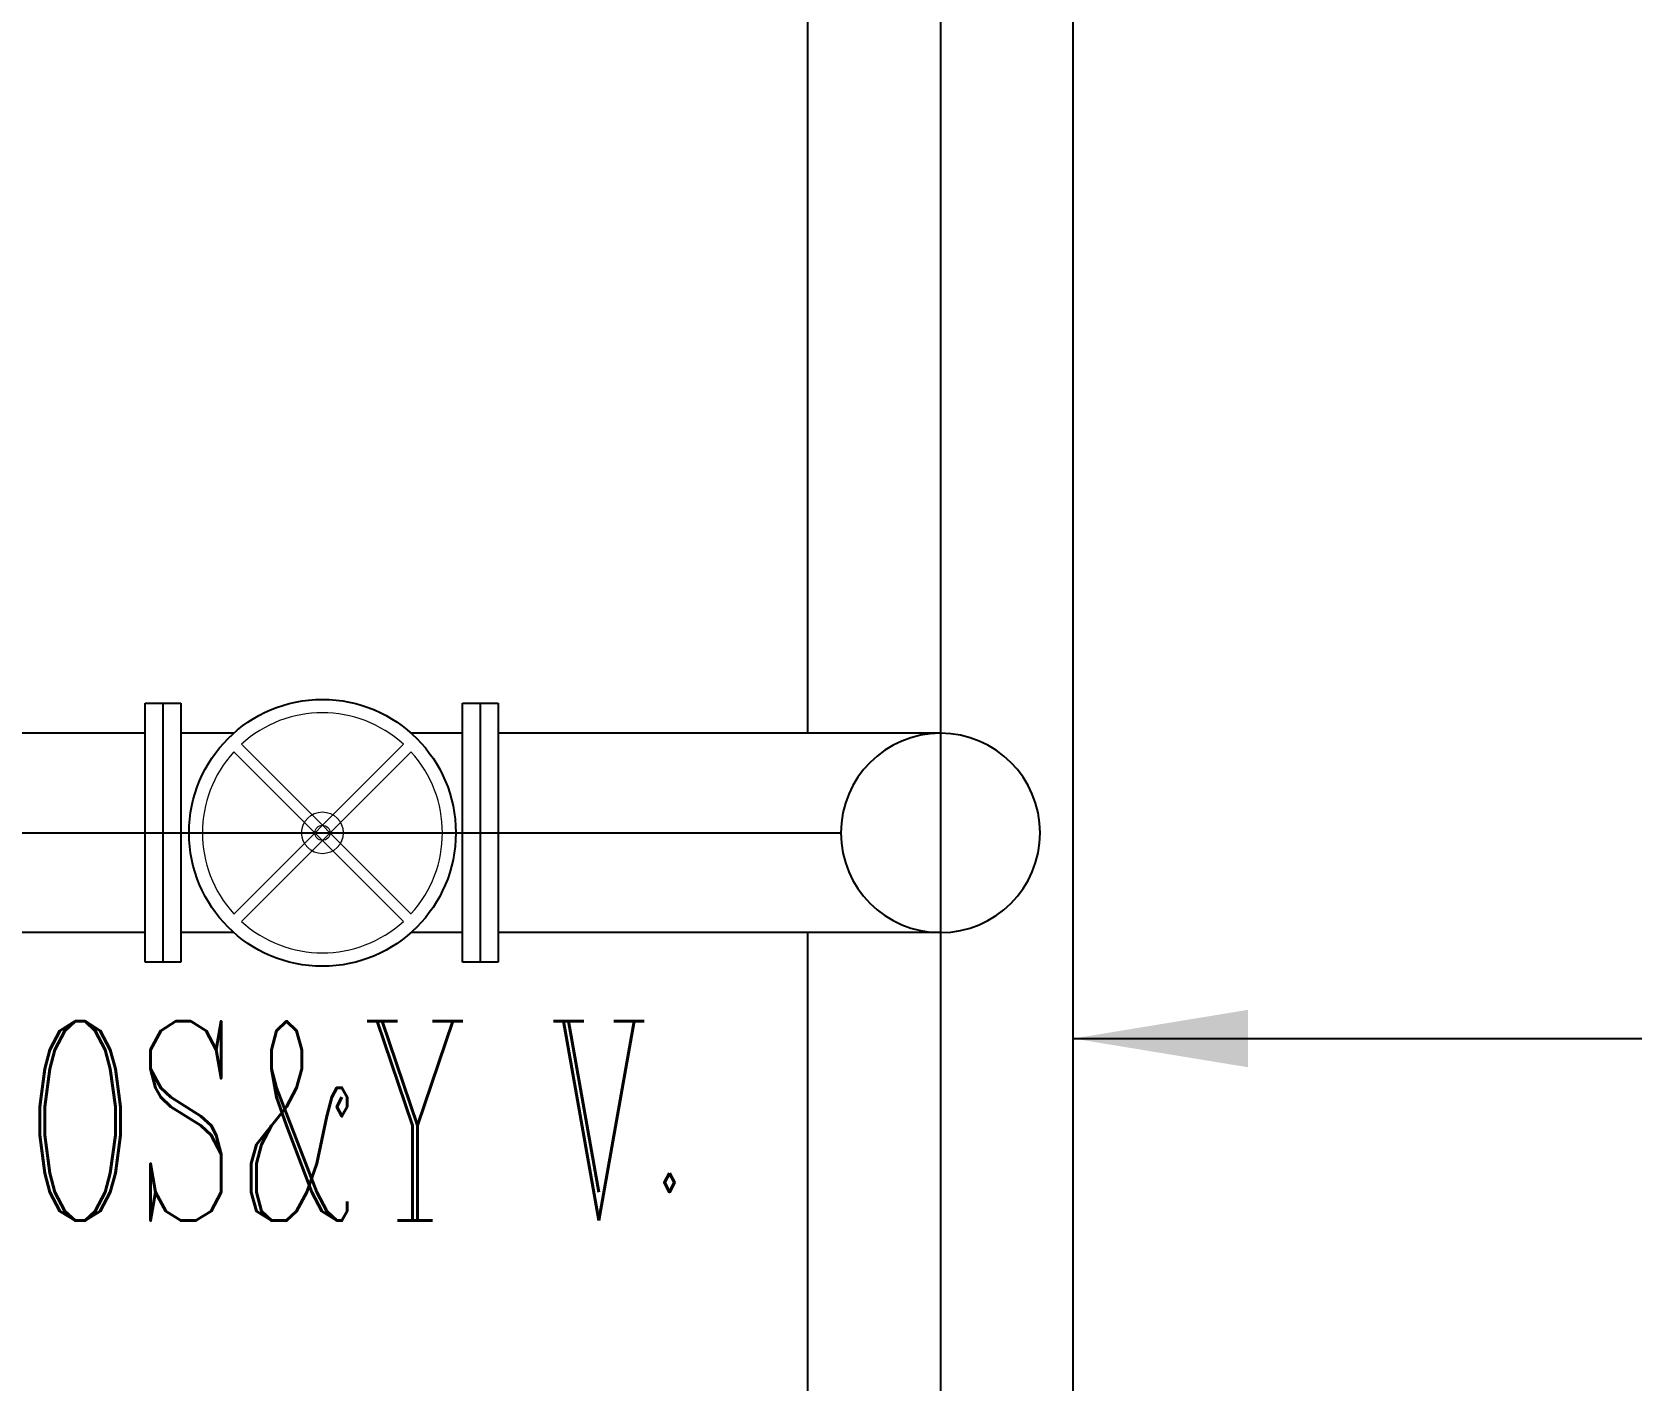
# Model space of a CAD drawing. Extents: x 846 to 947, y 375 to 797.
# Drawn here: x 863.463 to 864.836, y 433.799 to 434.957 of the extents above; entities that cross this region are included whole.
import ezdxf

# ---------------------------------------------------------------- set-up
doc = ezdxf.new("R2010")
doc.units = 0
doc.header["$MEASUREMENT"] = 0
doc.linetypes.add('PHANTOM', pattern=[63.5, 31.75, -6.35, 6.35, -6.35, 6.35, -6.35])
for name, color, linetype in [('AX', 3, 'PHANTOM'), ('BEAM', 7, 'CONTINUOUS'), ('HV-TEXT-', 22, 'CONTINUOUS'), ('PLUMB', 4, 'CONTINUOUS')]:
    doc.layers.add(name, color=color, linetype=linetype)
for name, color, linetype, lineweight in [('Fire', 1, 'CONTINUOUS', 30), ('HAT', 1, 'CONTINUOUS', 9), ('section', 7, 'CONTINUOUS', 35)]:
    doc.layers.add(name, color=color, linetype=linetype, lineweight=lineweight)
doc.styles.add('ROMANC', font='romanc', dxfattribs={"height": 250})
doc.styles.add('STYLE2', font='romand.shx', dxfattribs={"width": 0.8})
doc.dimstyles.new('samo', dxfattribs={"dimtxt": 0.15, "dimasz": 0.15, "dimexe": 0.1, "dimexo": 0.2, "dimgap": 0.09, "dimtad": 1, "dimdec": 0, "dimlfac": 100, "dimdsep": 46, "dimtxsty": 'STYLE2', "dimcen": 0.075, "dimclrd": 34, "dimclre": 34, "dimclrt": 5, "dimadec": 0, "dimazin": 0, "dimtfac": 0.72, "dimtdec": 0, "dimtofl": 0, "dimtmove": 2, "dimatfit": 3, "dimfxl": 0.1, "dimtolj": 1, "dimarcsym": 0})

# ---------------------------------------------------------------- blocks, each defined once
blk = doc.blocks.new('OS&Y')
at = {"layer": 'AX', "color": 1, "ltscale": 0.25}
for p, q in [((162.191, 693.6274), (162.191, 693.8874)), ((162.5097, 693.6274), (162.5097, 693.8874))]:
    blk.add_line(p, q, dxfattribs=at)
at = {"layer": 'BEAM', "color": 1}
for p, q in [((162.173, 693.8874), (162.2089, 693.8874)), ((162.173, 693.6274), (162.173, 693.8874)), ((162.2089, 693.8874), (162.2089, 693.6274)), ((162.4918, 693.8874), (162.5276, 693.8874)), ((162.4918, 693.6274), (162.4918, 693.8874)), ((162.5276, 693.8874), (162.5276, 693.6274)), ((162.2089, 693.6274), (162.173, 693.6274)), ((162.5276, 693.6274), (162.4918, 693.6274))]:
    blk.add_line(p, q, dxfattribs=at)
blk.add_ellipse((162.351, 693.7574), major_axis=(0.0947, 0.0947), ratio=1, start_param=5.497787, end_param=11.780972, dxfattribs=at)
at = {"layer": 'HAT', "color": 1}
for p, q in [((162.262, 693.6759), (162.4325, 693.8464)), ((162.4325, 693.6683), (162.262, 693.8388)), ((162.2696, 693.6683), (162.44, 693.8388)), ((162.44, 693.6759), (162.2697, 693.8463))]:
    blk.add_line(p, q, dxfattribs=at)
for major_axis, start_param, end_param in [((0.0852, 0.0852), 0.044459, 1.526337), ((-0.0852, 0.0852), 0.044459, 1.526337), ((0.0852, 0.0852), 4.756848, 6.238726), ((0.0852, 0.0852), 4.756848, 6.238726), ((-0.0148, 0.0148), 3.926991, 10.210176), ((0.00536, 0.00536), 5.497787, 11.780972), ((0.0852, 0.0852), 3.186052, 4.66793)]:
    blk.add_ellipse((162.351, 693.7574), major_axis=major_axis, ratio=1, start_param=start_param, end_param=end_param, dxfattribs=at)
at = {"layer": 'PLUMB', "color": 1}
for p, q in [((162.2619, 693.8574), (162.2089, 693.8574)), ((162.4918, 693.8574), (162.4401, 693.8574)), ((162.2619, 693.6574), (162.2089, 693.6574)), ((162.4918, 693.6574), (162.4401, 693.6574))]:
    blk.add_line(p, q, dxfattribs=at)

msp = doc.modelspace()

# ---------------------------------------------------------------- linework, layer by layer
at = {"layer": 'section', "color": 1, "lineweight": -3}
for p, q in [((864.3565, 430.3391, -0.0465), (864.3565, 436.1148, 0.3347)), ((864.1285, 434.355, 0.2591), (864.1285, 436.1072, 0.3504)), ((863.5598, 434.355, 0.0101), (863.4159, 434.355, 0.0178)), ((864.2425, 434.355, -0.026), (863.8629, 434.355, -0.0059)), ((863.5598, 434.184, 0.0101), (863.4159, 434.184, 0.0178)), ((864.2425, 434.184, -0.026), (863.8629, 434.184, -0.0059)), ((864.1285, 432.1397, 0.1437), (864.1285, 434.184, 0.2502))]:
    msp.add_line(p, q, dxfattribs=at)
at = {"layer": 'section', "lineweight": -3}
for p, q in [((864.2425, 435.3315, 0.2446), (864.2425, 430.3391, 0.02)), ((862.4761, 434.2695, -0.0632), (864.157, 434.2695, -0.0632))]:
    msp.add_line(p, q, dxfattribs=at)
at = {"layer": 'section', "color": 1, "lineweight": -3}
for start, end in [(90, 270), (270, 90)]:
    msp.add_arc((864.2425, 434.2695, -0.026), 0.0855, start, end, dxfattribs=at)

# ---------------------------------------------------------------- block references
at = {"layer": 'Fire', "xscale": 0.8550000000000181, "yscale": 0.8550000000000181, "zscale": 0.8550000000000181}
msp.add_blockref('OS&Y', (724.9018, -158.893, -0.0632), dxfattribs=at)

# ---------------------------------------------------------------- texts
at = {"layer": 'HV-TEXT-', "style": 'ROMANC', "width": 0.59}
msp.add_text('OS&Y V.', height=0.171, dxfattribs=at).set_placement((863.4563, 433.9368, -0.8144))

# ---------------------------------------------------------------- leaders
at = {"layer": 'Fire', "linetype": 'ByBlock'}
msp.add_leader([(864.3565, 434.093, -0.2708), (869.1236, 434.093, -0.2708)], dimstyle='samo', override={"dimtad": 0, "dimarcsym": 1}, dxfattribs=at)

doc.saveas('drawing.dxf')
